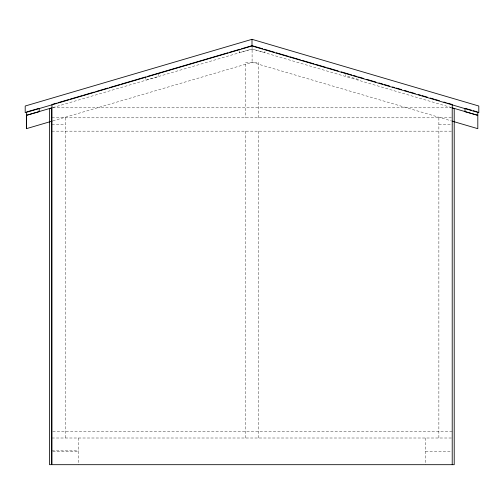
<?xml version="1.0" encoding="UTF-8"?>
<svg xmlns="http://www.w3.org/2000/svg" width="504" height="504" viewBox="0 0 504 504"><rect width="100%" height="100%" fill="white"/><g stroke="black" fill="none" stroke-linecap="round" stroke-linejoin="round"><path stroke-width="0.38" stroke-dasharray="2.52 1.89" d="M52.8 107.573L252.094 49.008L264.921 52.681L264.921 51.345M52.8 120.91L252.094 62.351L451.389 120.91M52.763 107.812L451.426 107.812M51.975 117.816L452.214 117.816M51.975 124.488L65.318 124.488M438.871 124.488L452.214 124.488M51.975 131.16L452.214 131.16M52.763 431.336L452.214 431.336M51.975 438.007L451.426 438.007M51.975 450.853L78.656 450.853M52.763 451.351L78.656 451.351M425.527 451.351L451.426 451.351M358.565 79.481L345.738 75.808L345.738 74.472M451.389 107.573L252.094 49.008L239.268 52.681L239.268 50.009M438.871 117.816L438.871 438.007M425.527 438.007L425.527 464.688M258.766 117.816L258.766 62.351L245.423 62.351L245.423 117.816M258.766 131.16L258.766 438.007M252.094 45.675L252.094 62.351M245.423 131.16L245.423 438.007M158.445 73.231L158.445 76.57L145.618 80.237L145.618 76.904M78.656 438.007L78.656 464.688M65.318 117.816L65.318 438.007"/><path stroke-width="0.76" d="M52.044 121.136L26.378 128.678L26.378 115.334L52.044 107.793M252 39.312L25.2 106.016L25.2 112.688L252 45.984L478.8 112.688L478.8 106.016L252 39.312L252 45.984M52.731 104.252L56.505 103.144M58.017 102.703L68.588 99.597M70.1 99.149L82.183 95.603M83.689 95.155L94.267 92.049M95.773 91.608L107.856 88.055M109.368 87.614L119.939 84.508M121.451 84.061L145.618 76.961M147.124 76.52L227.928 52.775M229.44 52.334L240.011 49.222M241.523 48.781L252.094 45.675L262.666 48.781M27.128 111.781L39.205 108.328L39.205 111.661L26.378 115.334M452.214 108.373L454.211 108.373L454.211 464.688L51.975 464.688L51.975 104.479M471.776 110.275L464.984 108.328L464.984 111.661L477.811 115.334L452.145 107.793M473.281 110.704L477.055 111.781M264.178 49.222L274.749 52.334M276.261 52.775L288.338 56.328M289.85 56.769L300.422 59.875M301.934 60.322L314.017 63.869M315.529 64.317L326.101 67.423M327.606 67.864L338.184 70.97M341.202 71.858L351.773 74.964M353.285 75.411L357.059 76.52M358.571 76.961L363.856 78.517M366.881 79.405L375.94 82.064M378.958 82.952L382.738 84.061M384.243 84.508L389.535 86.058M392.553 86.946L394.821 87.614M396.327 88.055L401.612 89.611M404.636 90.499L408.41 91.608M409.922 92.049L415.208 93.605M418.226 94.494L420.494 95.155M422.006 95.603L427.291 97.152M430.309 98.041L434.089 99.149M435.595 99.597L439.375 100.706M443.904 102.035L446.172 102.703M447.678 103.144L451.458 104.252M452.145 121.136L477.811 128.678L477.811 112.001M452.214 104.479L452.214 464.688M26.378 112.001L26.378 128.678M51.521 108.373L49.518 108.373L49.518 464.688L51.521 464.688L51.521 108.373"/></g></svg>
